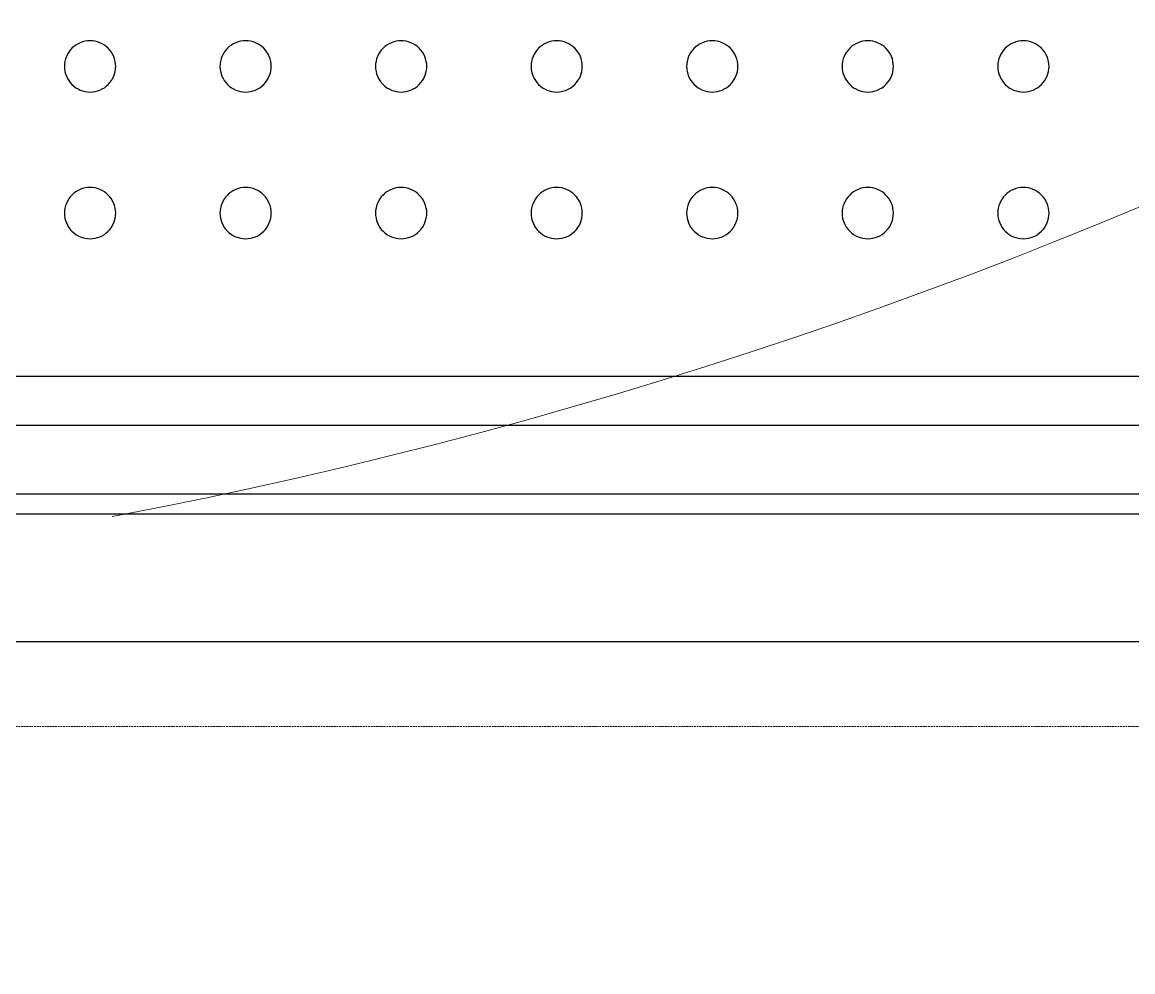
# Model space of a CAD drawing. Header units: millimetres. Extents: x -159872 to 386485, y -250577 to 158966.
# Drawn here: x 370450.8 to 370581.6, y 9551.7 to 9663.5 of the extents above; entities that cross this region are included whole.
import ezdxf

# ---------------------------------------------------------------- set-up
doc = ezdxf.new("R2010")
doc.units = ezdxf.units.MM
doc.linetypes.add('DGN Style 3', pattern=[0.293518, 0.209656, -0.083862])
doc.layers.get('0').update_dxf_attribs({"lineweight": 25})
doc.layers.add('LDS-equipment-kitchen equipment', color=3, linetype='Continuous', lineweight=13)

# ---------------------------------------------------------------- blocks, each defined once
blk = doc.blocks.new('Group-324')
at = {"layer": 'LDS-equipment-kitchen equipment', "linetype": 'Continuous', "lineweight": 5, "extrusion": (0, 0, -1)}
blk.add_arc((-309675.71, 46653.2), 600.93, 192.83875, 259.24317, dxfattribs=at)
blk = doc.blocks.new('A$C41f9af21')
at = {"lineweight": 25}
for points in [[(240.07, 67.73, 0), (240.09, 67.43, 0), (240.13, 67.14, 0), (240.2, 66.85, 0), (240.3, 66.58, 0), (240.43, 66.31, 0), (240.58, 66.05, 0), (240.76, 65.82, 0), (240.96, 65.6, 0), (241.18, 65.4, 0), (241.41, 65.22, 0), (241.67, 65.07, 0), (241.93, 64.94, 0), (242.21, 64.84, 0), (242.5, 64.77, 0), (242.79, 64.73, 0), (243.09, 64.71, 0), (243.39, 64.73, 0), (243.68, 64.77, 0), (243.97, 64.84, 0), (244.24, 64.94, 0), (244.51, 65.07, 0), (244.77, 65.22, 0), (245, 65.4, 0), (245.22, 65.6, 0), (245.42, 65.82, 0), (245.6, 66.05, 0), (245.75, 66.31, 0), (245.88, 66.58, 0), (245.98, 66.85, 0), (246.05, 67.14, 0), (246.09, 67.43, 0), (246.11, 67.73, 0), (246.09, 68.03, 0), (246.05, 68.32, 0), (245.98, 68.61, 0), (245.88, 68.89, 0), (245.75, 69.15, 0), (245.6, 69.41, 0), (245.42, 69.65, 0), (245.22, 69.86, 0), (245, 70.06, 0), (244.77, 70.24, 0), (244.51, 70.39, 0), (244.24, 70.52, 0), (243.97, 70.62, 0), (243.68, 70.69, 0), (243.39, 70.73, 0), (243.09, 70.75, 0), (242.79, 70.73, 0), (242.5, 70.69, 0), (242.21, 70.62, 0), (241.93, 70.52, 0), (241.67, 70.39, 0), (241.41, 70.24, 0), (241.18, 70.06, 0), (240.96, 69.86, 0), (240.76, 69.65, 0), (240.58, 69.41, 0), (240.43, 69.15, 0), (240.3, 68.89, 0), (240.2, 68.61, 0), (240.13, 68.32, 0), (240.09, 68.03, 0), (240.07, 67.73, 0)], [(258.39, 67.73, 0), (258.4, 67.43, 0), (258.45, 67.14, 0), (258.52, 66.85, 0), (258.62, 66.58, 0), (258.75, 66.31, 0), (258.9, 66.05, 0), (259.08, 65.82, 0), (259.27, 65.6, 0), (259.49, 65.4, 0), (259.73, 65.22, 0), (259.99, 65.07, 0), (260.25, 64.94, 0), (260.53, 64.84, 0), (260.82, 64.77, 0), (261.11, 64.73, 0), (261.41, 64.71, 0), (261.7, 64.73, 0), (262, 64.77, 0), (262.28, 64.84, 0), (262.56, 64.94, 0), (262.83, 65.07, 0), (263.08, 65.22, 0), (263.32, 65.4, 0), (263.54, 65.6, 0), (263.74, 65.82, 0), (263.92, 66.05, 0), (264.07, 66.31, 0), (264.2, 66.58, 0), (264.3, 66.85, 0), (264.37, 67.14, 0), (264.41, 67.43, 0), (264.43, 67.73, 0), (264.41, 68.03, 0), (264.37, 68.32, 0), (264.3, 68.61, 0), (264.2, 68.89, 0), (264.07, 69.15, 0), (263.92, 69.41, 0), (263.74, 69.65, 0), (263.54, 69.86, 0), (263.32, 70.06, 0), (263.08, 70.24, 0), (262.83, 70.39, 0), (262.56, 70.52, 0), (262.28, 70.62, 0), (262, 70.69, 0), (261.7, 70.73, 0), (261.41, 70.75, 0), (261.11, 70.73, 0), (260.82, 70.69, 0), (260.53, 70.62, 0), (260.25, 70.52, 0), (259.99, 70.39, 0), (259.73, 70.24, 0), (259.49, 70.06, 0), (259.27, 69.86, 0), (259.08, 69.65, 0), (258.9, 69.41, 0), (258.75, 69.15, 0), (258.62, 68.89, 0), (258.52, 68.61, 0), (258.45, 68.32, 0), (258.4, 68.03, 0), (258.39, 67.73, 0)], [(276.71, 67.73, 0), (276.72, 67.43, 0), (276.77, 67.14, 0), (276.84, 66.85, 0), (276.94, 66.58, 0), (277.06, 66.31, 0), (277.22, 66.05, 0), (277.39, 65.82, 0), (277.59, 65.6, 0), (277.81, 65.4, 0), (278.05, 65.22, 0), (278.3, 65.07, 0), (278.57, 64.94, 0), (278.85, 64.84, 0), (279.14, 64.77, 0), (279.43, 64.73, 0), (279.73, 64.71, 0), (280.02, 64.73, 0), (280.31, 64.77, 0), (280.6, 64.84, 0), (280.88, 64.94, 0), (281.15, 65.07, 0), (281.4, 65.22, 0), (281.64, 65.4, 0), (281.86, 65.6, 0), (282.06, 65.82, 0), (282.24, 66.05, 0), (282.39, 66.31, 0), (282.51, 66.58, 0), (282.61, 66.85, 0), (282.69, 67.14, 0), (282.73, 67.43, 0), (282.74, 67.73, 0), (282.73, 68.03, 0), (282.69, 68.32, 0), (282.61, 68.61, 0), (282.51, 68.89, 0), (282.39, 69.15, 0), (282.24, 69.41, 0), (282.06, 69.65, 0), (281.86, 69.86, 0), (281.64, 70.06, 0), (281.4, 70.24, 0), (281.15, 70.39, 0), (280.88, 70.52, 0), (280.6, 70.62, 0), (280.31, 70.69, 0), (280.02, 70.73, 0), (279.73, 70.75, 0), (279.43, 70.73, 0), (279.14, 70.69, 0), (278.85, 70.62, 0), (278.57, 70.52, 0), (278.3, 70.39, 0), (278.05, 70.24, 0), (277.81, 70.06, 0), (277.59, 69.86, 0), (277.39, 69.65, 0), (277.22, 69.41, 0), (277.06, 69.15, 0), (276.94, 68.89, 0), (276.84, 68.61, 0), (276.77, 68.32, 0), (276.72, 68.03, 0), (276.71, 67.73, 0)], [(295.03, 67.73, 0), (295.04, 67.43, 0), (295.08, 67.14, 0), (295.16, 66.85, 0), (295.26, 66.58, 0), (295.38, 66.31, 0), (295.54, 66.05, 0), (295.71, 65.82, 0), (295.91, 65.6, 0), (296.13, 65.4, 0), (296.37, 65.22, 0), (296.62, 65.07, 0), (296.89, 64.94, 0), (297.17, 64.84, 0), (297.46, 64.77, 0), (297.75, 64.73, 0), (298.04, 64.71, 0), (298.34, 64.73, 0), (298.63, 64.77, 0), (298.92, 64.84, 0), (299.2, 64.94, 0), (299.47, 65.07, 0), (299.72, 65.22, 0), (299.96, 65.4, 0), (300.18, 65.6, 0), (300.38, 65.82, 0), (300.55, 66.05, 0), (300.71, 66.31, 0), (300.83, 66.58, 0), (300.93, 66.85, 0), (301, 67.14, 0), (301.05, 67.43, 0), (301.06, 67.73, 0), (301.05, 68.03, 0), (301, 68.32, 0), (300.93, 68.61, 0), (300.83, 68.89, 0), (300.71, 69.15, 0), (300.55, 69.41, 0), (300.38, 69.65, 0), (300.18, 69.86, 0), (299.96, 70.06, 0), (299.72, 70.24, 0), (299.47, 70.39, 0), (299.2, 70.52, 0), (298.92, 70.62, 0), (298.63, 70.69, 0), (298.34, 70.73, 0), (298.04, 70.75, 0), (297.75, 70.73, 0), (297.46, 70.69, 0), (297.17, 70.62, 0), (296.89, 70.52, 0), (296.62, 70.39, 0), (296.37, 70.24, 0), (296.13, 70.06, 0), (295.91, 69.86, 0), (295.71, 69.65, 0), (295.54, 69.41, 0), (295.38, 69.15, 0), (295.26, 68.89, 0), (295.16, 68.61, 0), (295.08, 68.32, 0), (295.04, 68.03, 0), (295.03, 67.73, 0)], [(313.34, 67.73, 0), (313.36, 67.43, 0), (313.4, 67.14, 0), (313.47, 66.85, 0), (313.57, 66.58, 0), (313.7, 66.31, 0), (313.85, 66.05, 0), (314.03, 65.82, 0), (314.23, 65.6, 0), (314.45, 65.4, 0), (314.69, 65.22, 0), (314.94, 65.07, 0), (315.21, 64.94, 0), (315.49, 64.84, 0), (315.77, 64.77, 0), (316.07, 64.73, 0), (316.36, 64.71, 0), (316.66, 64.73, 0), (316.95, 64.77, 0), (317.24, 64.84, 0), (317.52, 64.94, 0), (317.78, 65.07, 0), (318.04, 65.22, 0), (318.28, 65.4, 0), (318.5, 65.6, 0), (318.7, 65.82, 0), (318.87, 66.05, 0), (319.02, 66.31, 0), (319.15, 66.58, 0), (319.25, 66.85, 0), (319.32, 67.14, 0), (319.37, 67.43, 0), (319.38, 67.73, 0), (319.37, 68.03, 0), (319.32, 68.32, 0), (319.25, 68.61, 0), (319.15, 68.89, 0), (319.02, 69.15, 0), (318.87, 69.41, 0), (318.7, 69.65, 0), (318.5, 69.86, 0), (318.28, 70.06, 0), (318.04, 70.24, 0), (317.78, 70.39, 0), (317.52, 70.52, 0), (317.24, 70.62, 0), (316.95, 70.69, 0), (316.66, 70.73, 0), (316.36, 70.75, 0), (316.07, 70.73, 0), (315.77, 70.69, 0), (315.49, 70.62, 0), (315.21, 70.52, 0), (314.94, 70.39, 0), (314.69, 70.24, 0), (314.45, 70.06, 0), (314.23, 69.86, 0), (314.03, 69.65, 0), (313.85, 69.41, 0), (313.7, 69.15, 0), (313.57, 68.89, 0), (313.47, 68.61, 0), (313.4, 68.32, 0), (313.36, 68.03, 0), (313.34, 67.73, 0)], [(331.66, 67.73, 0), (331.68, 67.43, 0), (331.72, 67.14, 0), (331.79, 66.85, 0), (331.89, 66.58, 0), (332.02, 66.31, 0), (332.17, 66.05, 0), (332.35, 65.82, 0), (332.55, 65.6, 0), (332.77, 65.4, 0), (333, 65.22, 0), (333.26, 65.07, 0), (333.53, 64.94, 0), (333.8, 64.84, 0), (334.09, 64.77, 0), (334.38, 64.73, 0), (334.68, 64.71, 0), (334.98, 64.73, 0), (335.27, 64.77, 0), (335.56, 64.84, 0), (335.84, 64.94, 0), (336.1, 65.07, 0), (336.36, 65.22, 0), (336.6, 65.4, 0), (336.81, 65.6, 0), (337.01, 65.82, 0), (337.19, 66.05, 0), (337.34, 66.31, 0), (337.47, 66.58, 0), (337.57, 66.85, 0), (337.64, 67.14, 0), (337.68, 67.43, 0), (337.7, 67.73, 0), (337.68, 68.03, 0), (337.64, 68.32, 0), (337.57, 68.61, 0), (337.47, 68.89, 0), (337.34, 69.15, 0), (337.19, 69.41, 0), (337.01, 69.65, 0), (336.81, 69.86, 0), (336.6, 70.06, 0), (336.36, 70.24, 0), (336.1, 70.39, 0), (335.84, 70.52, 0), (335.56, 70.62, 0), (335.27, 70.69, 0), (334.98, 70.73, 0), (334.68, 70.75, 0), (334.38, 70.73, 0), (334.09, 70.69, 0), (333.8, 70.62, 0), (333.53, 70.52, 0), (333.26, 70.39, 0), (333, 70.24, 0), (332.77, 70.06, 0), (332.55, 69.86, 0), (332.35, 69.65, 0), (332.17, 69.41, 0), (332.02, 69.15, 0), (331.89, 68.89, 0), (331.79, 68.61, 0), (331.72, 68.32, 0), (331.68, 68.03, 0), (331.66, 67.73, 0)], [(349.98, 67.73, 0), (350, 67.43, 0), (350.04, 67.14, 0), (350.11, 66.85, 0), (350.21, 66.58, 0), (350.34, 66.31, 0), (350.49, 66.05, 0), (350.67, 65.82, 0), (350.87, 65.6, 0), (351.08, 65.4, 0), (351.32, 65.22, 0), (351.58, 65.07, 0), (351.84, 64.94, 0), (352.12, 64.84, 0), (352.41, 64.77, 0), (352.7, 64.73, 0), (353, 64.71, 0), (353.29, 64.73, 0), (353.59, 64.77, 0), (353.87, 64.84, 0), (354.15, 64.94, 0), (354.42, 65.07, 0), (354.68, 65.22, 0), (354.91, 65.4, 0), (355.13, 65.6, 0), (355.33, 65.82, 0), (355.51, 66.05, 0), (355.66, 66.31, 0), (355.79, 66.58, 0), (355.89, 66.85, 0), (355.96, 67.14, 0), (356, 67.43, 0), (356.02, 67.73, 0), (356, 68.03, 0), (355.96, 68.32, 0), (355.89, 68.61, 0), (355.79, 68.89, 0), (355.66, 69.15, 0), (355.51, 69.41, 0), (355.33, 69.65, 0), (355.13, 69.86, 0), (354.91, 70.06, 0), (354.68, 70.24, 0), (354.42, 70.39, 0), (354.15, 70.52, 0), (353.87, 70.62, 0), (353.59, 70.69, 0), (353.29, 70.73, 0), (353, 70.75, 0), (352.7, 70.73, 0), (352.41, 70.69, 0), (352.12, 70.62, 0), (351.84, 70.52, 0), (351.58, 70.39, 0), (351.32, 70.24, 0), (351.08, 70.06, 0), (350.87, 69.86, 0), (350.67, 69.65, 0), (350.49, 69.41, 0), (350.34, 69.15, 0), (350.21, 68.89, 0), (350.11, 68.61, 0), (350.04, 68.32, 0), (350, 68.03, 0), (349.98, 67.73, 0)], [(240.07, 50.45, 0), (240.09, 50.15, 0), (240.13, 49.86, 0), (240.2, 49.57, 0), (240.3, 49.29, 0), (240.43, 49.03, 0), (240.58, 48.77, 0), (240.76, 48.53, 0), (240.96, 48.32, 0), (241.18, 48.12, 0), (241.41, 47.94, 0), (241.67, 47.79, 0), (241.93, 47.66, 0), (242.21, 47.56, 0), (242.5, 47.49, 0), (242.79, 47.45, 0), (243.09, 47.43, 0), (243.39, 47.45, 0), (243.68, 47.49, 0), (243.97, 47.56, 0), (244.24, 47.66, 0), (244.51, 47.79, 0), (244.77, 47.94, 0), (245, 48.12, 0), (245.22, 48.32, 0), (245.42, 48.53, 0), (245.6, 48.77, 0), (245.75, 49.03, 0), (245.88, 49.29, 0), (245.98, 49.57, 0), (246.05, 49.86, 0), (246.09, 50.15, 0), (246.11, 50.45, 0), (246.09, 50.75, 0), (246.05, 51.04, 0), (245.98, 51.33, 0), (245.88, 51.6, 0), (245.75, 51.87, 0), (245.6, 52.13, 0), (245.42, 52.36, 0), (245.22, 52.58, 0), (245, 52.78, 0), (244.77, 52.96, 0), (244.51, 53.11, 0), (244.24, 53.24, 0), (243.97, 53.34, 0), (243.68, 53.41, 0), (243.39, 53.45, 0), (243.09, 53.47, 0), (242.79, 53.45, 0), (242.5, 53.41, 0), (242.21, 53.34, 0), (241.93, 53.24, 0), (241.67, 53.11, 0), (241.41, 52.96, 0), (241.18, 52.78, 0), (240.96, 52.58, 0), (240.76, 52.36, 0), (240.58, 52.13, 0), (240.43, 51.87, 0), (240.3, 51.6, 0), (240.2, 51.33, 0), (240.13, 51.04, 0), (240.09, 50.75, 0), (240.07, 50.45, 0)], [(258.39, 50.45, 0), (258.4, 50.15, 0), (258.45, 49.86, 0), (258.52, 49.57, 0), (258.62, 49.29, 0), (258.75, 49.03, 0), (258.9, 48.77, 0), (259.08, 48.53, 0), (259.27, 48.32, 0), (259.49, 48.12, 0), (259.73, 47.94, 0), (259.99, 47.79, 0), (260.25, 47.66, 0), (260.53, 47.56, 0), (260.82, 47.49, 0), (261.11, 47.45, 0), (261.41, 47.43, 0), (261.7, 47.45, 0), (262, 47.49, 0), (262.28, 47.56, 0), (262.56, 47.66, 0), (262.83, 47.79, 0), (263.08, 47.94, 0), (263.32, 48.12, 0), (263.54, 48.32, 0), (263.74, 48.53, 0), (263.92, 48.77, 0), (264.07, 49.03, 0), (264.2, 49.29, 0), (264.3, 49.57, 0), (264.37, 49.86, 0), (264.41, 50.15, 0), (264.43, 50.45, 0), (264.41, 50.75, 0), (264.37, 51.04, 0), (264.3, 51.33, 0), (264.2, 51.6, 0), (264.07, 51.87, 0), (263.92, 52.13, 0), (263.74, 52.36, 0), (263.54, 52.58, 0), (263.32, 52.78, 0), (263.08, 52.96, 0), (262.83, 53.11, 0), (262.56, 53.24, 0), (262.28, 53.34, 0), (262, 53.41, 0), (261.7, 53.45, 0), (261.41, 53.47, 0), (261.11, 53.45, 0), (260.82, 53.41, 0), (260.53, 53.34, 0), (260.25, 53.24, 0), (259.99, 53.11, 0), (259.73, 52.96, 0), (259.49, 52.78, 0), (259.27, 52.58, 0), (259.08, 52.36, 0), (258.9, 52.13, 0), (258.75, 51.87, 0), (258.62, 51.6, 0), (258.52, 51.33, 0), (258.45, 51.04, 0), (258.4, 50.75, 0), (258.39, 50.45, 0)], [(276.71, 50.45, 0), (276.72, 50.15, 0), (276.77, 49.86, 0), (276.84, 49.57, 0), (276.94, 49.29, 0), (277.06, 49.03, 0), (277.22, 48.77, 0), (277.39, 48.53, 0), (277.59, 48.32, 0), (277.81, 48.12, 0), (278.05, 47.94, 0), (278.3, 47.79, 0), (278.57, 47.66, 0), (278.85, 47.56, 0), (279.14, 47.49, 0), (279.43, 47.45, 0), (279.73, 47.43, 0), (280.02, 47.45, 0), (280.31, 47.49, 0), (280.6, 47.56, 0), (280.88, 47.66, 0), (281.15, 47.79, 0), (281.4, 47.94, 0), (281.64, 48.12, 0), (281.86, 48.32, 0), (282.06, 48.53, 0), (282.24, 48.77, 0), (282.39, 49.03, 0), (282.51, 49.29, 0), (282.61, 49.57, 0), (282.69, 49.86, 0), (282.73, 50.15, 0), (282.74, 50.45, 0), (282.73, 50.75, 0), (282.69, 51.04, 0), (282.61, 51.33, 0), (282.51, 51.6, 0), (282.39, 51.87, 0), (282.24, 52.13, 0), (282.06, 52.36, 0), (281.86, 52.58, 0), (281.64, 52.78, 0), (281.4, 52.96, 0), (281.15, 53.11, 0), (280.88, 53.24, 0), (280.6, 53.34, 0), (280.31, 53.41, 0), (280.02, 53.45, 0), (279.73, 53.47, 0), (279.43, 53.45, 0), (279.14, 53.41, 0), (278.85, 53.34, 0), (278.57, 53.24, 0), (278.3, 53.11, 0), (278.05, 52.96, 0), (277.81, 52.78, 0), (277.59, 52.58, 0), (277.39, 52.36, 0), (277.22, 52.13, 0), (277.06, 51.87, 0), (276.94, 51.6, 0), (276.84, 51.33, 0), (276.77, 51.04, 0), (276.72, 50.75, 0), (276.71, 50.45, 0)], [(295.03, 50.45, 0), (295.04, 50.15, 0), (295.08, 49.86, 0), (295.16, 49.57, 0), (295.26, 49.29, 0), (295.38, 49.03, 0), (295.54, 48.77, 0), (295.71, 48.53, 0), (295.91, 48.32, 0), (296.13, 48.12, 0), (296.37, 47.94, 0), (296.62, 47.79, 0), (296.89, 47.66, 0), (297.17, 47.56, 0), (297.46, 47.49, 0), (297.75, 47.45, 0), (298.04, 47.43, 0), (298.34, 47.45, 0), (298.63, 47.49, 0), (298.92, 47.56, 0), (299.2, 47.66, 0), (299.47, 47.79, 0), (299.72, 47.94, 0), (299.96, 48.12, 0), (300.18, 48.32, 0), (300.38, 48.53, 0), (300.55, 48.77, 0), (300.71, 49.03, 0), (300.83, 49.29, 0), (300.93, 49.57, 0), (301, 49.86, 0), (301.05, 50.15, 0), (301.06, 50.45, 0), (301.05, 50.75, 0), (301, 51.04, 0), (300.93, 51.33, 0), (300.83, 51.6, 0), (300.71, 51.87, 0), (300.55, 52.13, 0), (300.38, 52.36, 0), (300.18, 52.58, 0), (299.96, 52.78, 0), (299.72, 52.96, 0), (299.47, 53.11, 0), (299.2, 53.24, 0), (298.92, 53.34, 0), (298.63, 53.41, 0), (298.34, 53.45, 0), (298.04, 53.47, 0), (297.75, 53.45, 0), (297.46, 53.41, 0), (297.17, 53.34, 0), (296.89, 53.24, 0), (296.62, 53.11, 0), (296.37, 52.96, 0), (296.13, 52.78, 0), (295.91, 52.58, 0), (295.71, 52.36, 0), (295.54, 52.13, 0), (295.38, 51.87, 0), (295.26, 51.6, 0), (295.16, 51.33, 0), (295.08, 51.04, 0), (295.04, 50.75, 0), (295.03, 50.45, 0)], [(313.34, 50.45, 0), (313.36, 50.15, 0), (313.4, 49.86, 0), (313.47, 49.57, 0), (313.57, 49.29, 0), (313.7, 49.03, 0), (313.85, 48.77, 0), (314.03, 48.53, 0), (314.23, 48.32, 0), (314.45, 48.12, 0), (314.69, 47.94, 0), (314.94, 47.79, 0), (315.21, 47.66, 0), (315.49, 47.56, 0), (315.77, 47.49, 0), (316.07, 47.45, 0), (316.36, 47.43, 0), (316.66, 47.45, 0), (316.95, 47.49, 0), (317.24, 47.56, 0), (317.52, 47.66, 0), (317.78, 47.79, 0), (318.04, 47.94, 0), (318.28, 48.12, 0), (318.5, 48.32, 0), (318.7, 48.53, 0), (318.87, 48.77, 0), (319.02, 49.03, 0), (319.15, 49.29, 0), (319.25, 49.57, 0), (319.32, 49.86, 0), (319.37, 50.15, 0), (319.38, 50.45, 0), (319.37, 50.75, 0), (319.32, 51.04, 0), (319.25, 51.33, 0), (319.15, 51.6, 0), (319.02, 51.87, 0), (318.87, 52.13, 0), (318.7, 52.36, 0), (318.5, 52.58, 0), (318.28, 52.78, 0), (318.04, 52.96, 0), (317.78, 53.11, 0), (317.52, 53.24, 0), (317.24, 53.34, 0), (316.95, 53.41, 0), (316.66, 53.45, 0), (316.36, 53.47, 0), (316.07, 53.45, 0), (315.77, 53.41, 0), (315.49, 53.34, 0), (315.21, 53.24, 0), (314.94, 53.11, 0), (314.69, 52.96, 0), (314.45, 52.78, 0), (314.23, 52.58, 0), (314.03, 52.36, 0), (313.85, 52.13, 0), (313.7, 51.87, 0), (313.57, 51.6, 0), (313.47, 51.33, 0), (313.4, 51.04, 0), (313.36, 50.75, 0), (313.34, 50.45, 0)], [(331.66, 50.45, 0), (331.68, 50.15, 0), (331.72, 49.86, 0), (331.79, 49.57, 0), (331.89, 49.29, 0), (332.02, 49.03, 0), (332.17, 48.77, 0), (332.35, 48.53, 0), (332.55, 48.32, 0), (332.77, 48.12, 0), (333, 47.94, 0), (333.26, 47.79, 0), (333.53, 47.66, 0), (333.8, 47.56, 0), (334.09, 47.49, 0), (334.38, 47.45, 0), (334.68, 47.43, 0), (334.98, 47.45, 0), (335.27, 47.49, 0), (335.56, 47.56, 0), (335.84, 47.66, 0), (336.1, 47.79, 0), (336.36, 47.94, 0), (336.6, 48.12, 0), (336.81, 48.32, 0), (337.01, 48.53, 0), (337.19, 48.77, 0), (337.34, 49.03, 0), (337.47, 49.29, 0), (337.57, 49.57, 0), (337.64, 49.86, 0), (337.68, 50.15, 0), (337.7, 50.45, 0), (337.68, 50.75, 0), (337.64, 51.04, 0), (337.57, 51.33, 0), (337.47, 51.6, 0), (337.34, 51.87, 0), (337.19, 52.13, 0), (337.01, 52.36, 0), (336.81, 52.58, 0), (336.6, 52.78, 0), (336.36, 52.96, 0), (336.1, 53.11, 0), (335.84, 53.24, 0), (335.56, 53.34, 0), (335.27, 53.41, 0), (334.98, 53.45, 0), (334.68, 53.47, 0), (334.38, 53.45, 0), (334.09, 53.41, 0), (333.8, 53.34, 0), (333.53, 53.24, 0), (333.26, 53.11, 0), (333, 52.96, 0), (332.77, 52.78, 0), (332.55, 52.58, 0), (332.35, 52.36, 0), (332.17, 52.13, 0), (332.02, 51.87, 0), (331.89, 51.6, 0), (331.79, 51.33, 0), (331.72, 51.04, 0), (331.68, 50.75, 0), (331.66, 50.45, 0)], [(349.98, 50.45, 0), (350, 50.15, 0), (350.04, 49.86, 0), (350.11, 49.57, 0), (350.21, 49.29, 0), (350.34, 49.03, 0), (350.49, 48.77, 0), (350.67, 48.53, 0), (350.87, 48.32, 0), (351.08, 48.12, 0), (351.32, 47.94, 0), (351.58, 47.79, 0), (351.84, 47.66, 0), (352.12, 47.56, 0), (352.41, 47.49, 0), (352.7, 47.45, 0), (353, 47.43, 0), (353.29, 47.45, 0), (353.59, 47.49, 0), (353.87, 47.56, 0), (354.15, 47.66, 0), (354.42, 47.79, 0), (354.68, 47.94, 0), (354.91, 48.12, 0), (355.13, 48.32, 0), (355.33, 48.53, 0), (355.51, 48.77, 0), (355.66, 49.03, 0), (355.79, 49.29, 0), (355.89, 49.57, 0), (355.96, 49.86, 0), (356, 50.15, 0), (356.02, 50.45, 0), (356, 50.75, 0), (355.96, 51.04, 0), (355.89, 51.33, 0), (355.79, 51.6, 0), (355.66, 51.87, 0), (355.51, 52.13, 0), (355.33, 52.36, 0), (355.13, 52.58, 0), (354.91, 52.78, 0), (354.68, 52.96, 0), (354.42, 53.11, 0), (354.15, 53.24, 0), (353.87, 53.34, 0), (353.59, 53.41, 0), (353.29, 53.45, 0), (353, 53.47, 0), (352.7, 53.45, 0), (352.41, 53.41, 0), (352.12, 53.34, 0), (351.84, 53.24, 0), (351.58, 53.11, 0), (351.32, 52.96, 0), (351.08, 52.78, 0), (350.87, 52.58, 0), (350.67, 52.36, 0), (350.49, 52.13, 0), (350.34, 51.87, 0), (350.21, 51.6, 0), (350.11, 51.33, 0), (350.04, 51.04, 0), (350, 50.75, 0), (349.98, 50.45, 0)], [(469, 0, 0), (469, 15, 0), (0, 15, 0), (0, 0, 0), (469, 0, 0)]]:
    blk.add_polyline3d(points, dxfattribs=at)
at = {"lineweight": 25, "transparency": 33554687}
for points in [[(458.78, 31.19, 0), (149.13, 31.19, 0)], [(458.78, 25.43, 0), (149.13, 25.43, 0)], [(110.91, 17.39, 0), (497, 17.39, 0)], [(0, 0, 0), (1000.03, 0, 0)]]:
    blk.add_polyline3d(points, dxfattribs=at)
blk = doc.blocks.new('Group-333')
at = {"layer": 'LDS-equipment-kitchen equipment', "color": 7, "linetype": 'Continuous', "lineweight": 5, "flags": 128}
blk.add_lwpolyline([(310542.18, 46048.13), (309542.18, 46048.13), (309542.18, 44048.13), (310542.18, 44048.13), (310542.18, 46048.13)], dxfattribs=at)
at = {"layer": 'LDS-equipment-kitchen equipment', "color": 7, "linetype": 'DGN Style 3', "lineweight": 5, "flags": 128}
blk.add_lwpolyline([(309577.1, 46038.13), (310307.37, 46038.13), (310307.37, 46007.94), (309592.2, 46007.94), (309592.2, 46038.13)], dxfattribs=at)
blk = doc.blocks.new('Group-338')
at = {"layer": 'LDS-equipment-kitchen equipment'}
for name in ['Group-324', 'Group-333']:
    blk.add_blockref(name, (0, 0), dxfattribs=at)
at = {"layer": 'LDS-equipment-kitchen equipment', "rotation": 359.9999999945186}
blk.add_blockref('A$C41f9af21', (309542.18, 46048.13), dxfattribs=at)

msp = doc.modelspace()

# ---------------------------------------------------------------- block references
at = {"layer": 'LDS-equipment-kitchen equipment', "color": 7}
msp.add_blockref('Group-338', (60673.51323, -36457.51522), dxfattribs=at)

doc.saveas('drawing.dxf')
